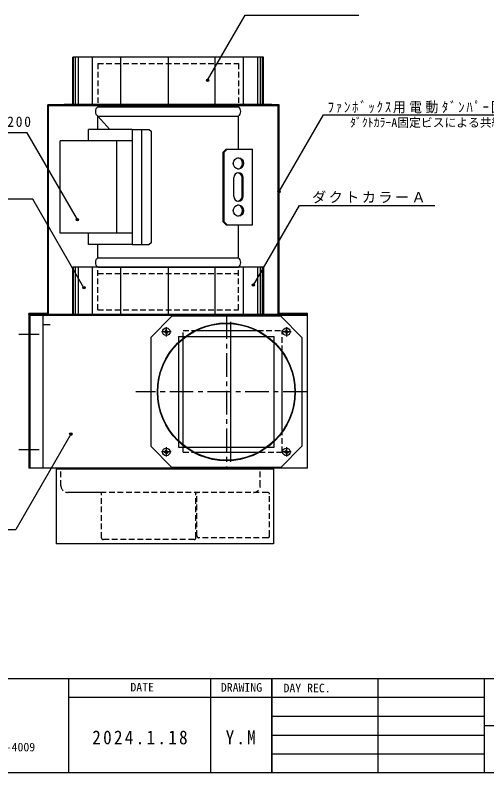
# Model space of a CAD drawing. Units: millimetres at full size, sheet at 1:5; details may follow other scales. Extents: x -3176 to 3044, y -1273 to 1617.
# Drawn here: x -2403 to -1903, y -1273 to -471 of the extents above; entities that cross this region are included whole.
import ezdxf
from ezdxf.enums import TextEntityAlignment as Align

# ---------------------------------------------------------------- set-up
doc = ezdxf.new("R2010")
doc.units = ezdxf.units.MM
doc.header["$LTSCALE"] = 5
doc.header["$PDMODE"] = 32
doc.header["$PDSIZE"] = 2.5
doc.linetypes.add('CHAIN1', pattern=[8, 5, -1, 1, -1])
doc.linetypes.add('DASHED1', pattern=[1.8, 1.2, -0.6])
doc.layers.add('0-0', color=7, linetype='Continuous')
doc.layers.add('F-0', color=2, linetype='Continuous')
doc.styles.add('ＭＳ ゴシック', font='')
doc.styles.get('ＭＳ ゴシック').set_extended_font_data('MS Gothic')

msp = doc.modelspace()

# ---------------------------------------------------------------- linework, layer by layer
at = {"layer": '0-0', "color": 4}
for p, q in [((-2199.079, -539.833), (-2159.216, -470.788)), ((-2159.216, -470.788), (-2038.96, -470.788)), ((-2341.852, -565.349), (-2341.852, -515.349)), ((-2341.752, -565.349), (-2341.752, -515.349)), ((-2341.552, -565.349), (-2341.552, -515.349)), ((-2340.952, -565.349), (-2340.952, -515.349)), ((-2338.952, -565.349), (-2338.952, -515.349)), ((-2335.952, -565.349), (-2335.952, -515.349)), ((-2320.952, -565.349), (-2320.952, -515.349)), ((-2290.952, -565.349), (-2290.952, -515.349)), ((-2240.952, -515.349), (-2240.952, -565.349)), ((-2190.952, -565.349), (-2190.952, -515.349)), ((-2160.952, -565.349), (-2160.952, -515.349)), ((-2145.952, -565.349), (-2145.952, -515.349)), ((-2142.952, -565.349), (-2142.952, -515.349)), ((-2140.952, -565.349), (-2140.952, -515.349)), ((-2140.352, -565.349), (-2140.352, -515.349)), ((-2140.152, -565.349), (-2140.152, -515.349)), ((-2140.052, -565.349), (-2140.052, -515.349)), ((-2123.384, -657.763), (-2076.323, -576.251)), ((-2076.323, -576.251), (-1846.728, -576.251)), ((-2390.112, -595.479), (-2598.6, -595.479)), ((-2337.017, -687.443), (-2390.112, -595.479)), ((-2384.332, -665.695), (-2636.352, -665.695)), ((-2330.124, -759.586), (-2384.332, -665.695)), ((-2341.852, -787.849), (-2341.852, -737.849)), ((-2341.752, -787.849), (-2341.752, -737.849)), ((-2341.552, -787.849), (-2341.552, -737.849)), ((-2340.952, -787.849), (-2340.952, -737.849)), ((-2338.952, -787.849), (-2338.952, -737.849)), ((-2335.952, -787.849), (-2335.952, -737.849)), ((-2320.952, -787.849), (-2320.952, -737.849)), ((-2290.952, -787.849), (-2290.952, -737.849)), ((-2240.952, -737.849), (-2240.952, -787.849)), ((-2190.952, -787.849), (-2190.952, -737.849)), ((-2160.952, -787.849), (-2160.952, -737.849)), ((-2145.952, -787.849), (-2145.952, -737.849)), ((-2142.952, -787.849), (-2142.952, -737.849)), ((-2140.952, -787.849), (-2140.952, -737.849)), ((-2140.352, -787.849), (-2140.352, -737.849)), ((-2140.152, -787.849), (-2140.152, -737.849)), ((-2140.052, -787.849), (-2140.052, -737.849)), ((-2343.91, -914.672), (-2402.148, -1015.543)), ((-2608.099, -1015.543), (-2402.148, -1015.543))]:
    msp.add_line(p, q, dxfattribs=at)
at = {"layer": '0-0'}
for p, q in [((-2341.952, -565.349), (-2341.952, -515.349)), ((-2368.452, -786.849), (-2368.452, -565.849)), ((-2367.452, -787.849), (-2367.452, -566.849)), ((-2124.452, -566.849), (-2367.452, -566.849)), ((-2350.952, -565.849), (-2350.952, -565.349)), ((-2130.952, -565.349), (-2350.952, -565.349)), ((-2315.452, -567.849), (-2166.452, -567.849)), ((-2315.452, -567.849), (-2166.452, -567.849)), ((-2130.952, -565.849), (-2130.952, -565.349)), ((-2124.452, -787.849), (-2124.452, -566.849)), ((-2315.452, -577.849), (-2166.452, -577.849)), ((-2315.452, -577.849), (-2166.452, -577.849)), ((-2302.486, -591.849), (-2315.452, -577.849)), ((-2315.452, -591.849), (-2315.452, -577.849)), ((-2166.452, -612.849), (-2166.452, -577.849)), ((-2166.452, -612.849), (-2166.452, -577.849)), ((-2278.957, -591.849), (-2325.329, -591.849)), ((-2325.329, -603.849), (-2325.329, -591.849)), ((-2278.957, -591.849), (-2260.957, -591.849)), ((-2268.957, -591.849), (-2268.957, -634.849)), ((-2268.957, -591.849), (-2268.957, -713.849)), ((-2260.957, -591.849), (-2258.957, -593.849)), ((-2258.957, -593.849), (-2258.957, -711.849)), ((-2278.957, -603.849), (-2355.329, -603.849)), ((-2355.329, -701.849), (-2355.329, -603.849)), ((-2295.329, -701.849), (-2295.329, -603.849)), ((-2182.452, -689.849), (-2182.452, -615.849)), ((-2178.452, -612.849), (-2181.452, -615.849)), ((-2181.452, -689.849), (-2181.452, -615.849)), ((-2151.452, -692.849), (-2151.452, -612.849)), ((-2171.452, -662.849), (-2171.452, -642.849)), ((-2162.452, -662.849), (-2162.452, -642.849)), ((-2161.452, -662.849), (-2161.452, -642.849)), ((-2181.452, -689.849), (-2178.452, -692.849)), ((-2166.452, -727.849), (-2166.452, -692.849)), ((-2278.957, -701.849), (-2355.329, -701.849)), ((-2325.329, -713.849), (-2325.329, -701.849)), ((-2278.957, -713.849), (-2325.329, -713.849)), ((-2315.452, -727.849), (-2315.452, -713.849)), ((-2258.957, -711.849), (-2260.957, -713.849)), ((-2315.452, -727.849), (-2166.452, -727.849)), ((-2315.452, -727.849), (-2166.452, -727.849)), ((-2315.452, -737.849), (-2166.452, -737.849)), ((-2315.452, -737.849), (-2166.452, -737.849)), ((-2139.952, -737.849), (-2139.952, -787.849)), ((-2388.452, -787.849), (-2388.452, -786.849)), ((-2368.452, -786.849), (-2388.452, -786.849)), ((-2362.452, -788.849), (-2388.452, -788.849)), ((-2387.452, -788.849), (-2387.452, -950.849)), ((-2373.452, -788.849), (-2373.452, -950.849)), ((-2093.452, -788.849), (-2362.452, -788.849)), ((-2259.202, -812.17), (-2236.88, -789.849)), ((-2121.524, -789.849), (-2236.88, -789.849)), ((-2093.452, -786.849), (-2123.452, -786.849)), ((-2099.202, -812.17), (-2121.524, -789.849)), ((-2093.452, -787.849), (-2093.452, -786.849)), ((-2373.202, -798.349), (-2365.702, -798.349)), ((-2174.452, -943.849), (-2174.452, -795.849)), ((-2243.913, -805.732), (-2244.866, -805.746)), ((-2243.913, -806.686), (-2244.866, -806.672)), ((-2243.913, -805.732), (-2243.507, -805.543)), ((-2243.913, -806.686), (-2243.507, -806.875)), ((-2243.319, -805.138), (-2243.507, -805.543)), ((-2243.319, -807.28), (-2243.507, -806.875)), ((-2243.319, -805.138), (-2243.305, -804.184)), ((-2243.319, -807.28), (-2243.305, -808.234)), ((-2242.364, -805.138), (-2242.378, -804.184)), ((-2242.364, -807.28), (-2242.378, -808.234)), ((-2242.364, -805.138), (-2242.176, -805.543)), ((-2242.364, -807.28), (-2242.176, -806.875)), ((-2241.77, -805.732), (-2242.176, -805.543)), ((-2241.77, -806.686), (-2242.176, -806.875)), ((-2241.77, -805.732), (-2240.817, -805.746)), ((-2241.77, -806.686), (-2240.817, -806.672)), ((-2212.428, -804.849), (-2145.976, -804.849)), ((-2116.634, -805.732), (-2117.587, -805.746)), ((-2116.634, -806.686), (-2117.587, -806.672)), ((-2116.634, -805.732), (-2116.228, -805.543)), ((-2116.634, -806.686), (-2116.228, -806.875)), ((-2116.04, -805.138), (-2116.228, -805.543)), ((-2116.04, -807.28), (-2116.228, -806.875)), ((-2116.04, -805.138), (-2116.025, -804.184)), ((-2116.04, -807.28), (-2116.025, -808.234)), ((-2115.085, -805.138), (-2115.099, -804.184)), ((-2115.085, -807.28), (-2115.099, -808.234)), ((-2115.085, -805.138), (-2114.897, -805.543)), ((-2115.085, -807.28), (-2114.897, -806.875)), ((-2114.491, -805.732), (-2114.897, -805.543)), ((-2114.491, -806.686), (-2114.897, -806.875)), ((-2114.491, -805.732), (-2113.538, -805.746)), ((-2114.491, -806.686), (-2113.538, -806.672)), ((-2259.202, -812.17), (-2259.202, -927.527)), ((-2229.952, -811.349), (-2229.952, -928.349)), ((-2229.952, -811.349), (-2128.452, -811.349)), ((-2225.05, -926.655), (-2225.05, -813.042)), ((-2128.452, -928.349), (-2128.452, -811.349)), ((-2120.202, -912.837), (-2120.202, -826.86)), ((-2236.88, -949.849), (-2259.202, -927.527)), ((-2229.952, -928.349), (-2128.452, -928.349)), ((-2243.913, -933.011), (-2244.866, -933.025)), ((-2243.913, -933.966), (-2244.866, -933.951)), ((-2243.913, -933.011), (-2243.507, -932.823)), ((-2243.913, -933.966), (-2243.507, -934.154)), ((-2243.319, -932.417), (-2243.507, -932.823)), ((-2243.319, -934.56), (-2243.507, -934.154)), ((-2243.319, -932.417), (-2243.305, -931.464)), ((-2243.319, -934.56), (-2243.305, -935.513)), ((-2242.364, -932.417), (-2242.378, -931.464)), ((-2242.364, -934.56), (-2242.378, -935.513)), ((-2242.364, -932.417), (-2242.176, -932.823)), ((-2242.364, -934.56), (-2242.176, -934.154)), ((-2241.77, -933.011), (-2242.176, -932.823)), ((-2241.77, -933.966), (-2242.176, -934.154)), ((-2241.77, -933.011), (-2240.817, -933.025)), ((-2241.77, -933.966), (-2240.817, -933.951)), ((-2214.316, -933.849), (-2144.088, -933.849)), ((-2116.634, -933.011), (-2117.587, -933.025)), ((-2116.634, -933.966), (-2117.587, -933.951)), ((-2116.634, -933.011), (-2116.228, -932.823)), ((-2116.634, -933.966), (-2116.228, -934.154)), ((-2116.04, -932.417), (-2116.228, -932.823)), ((-2116.04, -934.56), (-2116.228, -934.154)), ((-2116.04, -932.417), (-2116.025, -931.464)), ((-2116.04, -934.56), (-2116.025, -935.513)), ((-2115.085, -932.417), (-2115.099, -931.464)), ((-2115.085, -934.56), (-2115.099, -935.513)), ((-2115.085, -932.417), (-2114.897, -932.823)), ((-2115.085, -934.56), (-2114.897, -934.154)), ((-2114.491, -933.011), (-2114.897, -932.823)), ((-2114.491, -933.966), (-2114.897, -934.154)), ((-2114.491, -933.011), (-2113.538, -933.025)), ((-2114.491, -933.966), (-2113.538, -933.951)), ((-2128.452, -950.849), (-2388.452, -950.849)), ((-2359.452, -950.849), (-2359.452, -1030.849)), ((-2129.452, -951.849), (-2359.452, -951.849)), ((-2121.524, -949.849), (-2236.88, -949.849)), ((-2093.452, -950.849), (-2128.452, -950.849))]:
    msp.add_line(p, q, dxfattribs=at)
at = {"layer": '0-0', "linetype": 'DASHED1'}
for p, q in [((-2315.452, -521.849), (-2166.452, -521.849)), ((-2315.452, -521.849), (-2315.452, -567.849)), ((-2166.452, -521.849), (-2166.452, -567.849)), ((-2315.452, -782.849), (-2315.452, -737.849)), ((-2166.452, -782.849), (-2166.452, -737.849)), ((-2315.452, -744.349), (-2166.452, -744.349)), ((-2315.452, -782.849), (-2166.452, -782.849)), ((-2315.452, -782.849), (-2166.452, -782.849)), ((-2225.05, -804.849), (-2212.428, -804.849)), ((-2225.05, -813.042), (-2225.05, -804.849)), ((-2145.976, -804.849), (-2120.202, -804.849)), ((-2120.202, -826.86), (-2120.202, -804.849)), ((-2225.05, -933.849), (-2225.05, -926.655)), ((-2225.05, -933.849), (-2214.316, -933.849)), ((-2354.452, -969.349), (-2354.452, -950.849)), ((-2354.452, -969.349), (-2354.452, -950.849)), ((-2143.452, -969.349), (-2143.452, -950.849)), ((-2143.452, -969.349), (-2143.452, -950.849)), ((-2135.452, -976.349), (-2347.452, -976.349)), ((-2311.452, -976.349), (-2347.452, -976.349)), ((-2311.452, -1024.349), (-2311.452, -976.349)), ((-2311.452, -1024.349), (-2311.452, -976.349)), ((-2211.452, -1024.349), (-2211.452, -976.349)), ((-2211.452, -1024.349), (-2211.452, -976.349)), ((-2210.452, -976.349), (-2211.452, -976.349)), ((-2210.452, -1022.349), (-2210.452, -976.349)), ((-2210.452, -1022.349), (-2210.452, -976.349)), ((-2135.452, -976.349), (-2150.452, -976.349)), ((-2133.452, -1022.349), (-2133.452, -978.349)), ((-2133.452, -1022.349), (-2133.452, -978.349)), ((-2213.452, -1026.349), (-2309.452, -1026.349)), ((-2213.452, -1026.349), (-2309.452, -1026.349)), ((-2135.452, -1024.349), (-2208.452, -1024.349)), ((-2135.452, -1024.349), (-2208.452, -1024.349))]:
    msp.add_line(p, q, dxfattribs=at)
at = {"layer": '0-0', "color": 4, "linetype": 'CHAIN1'}
for p, q in [((-2179.202, -788.849), (-2179.202, -951.849)), ((-2242.842, -801.209), (-2242.842, -811.209)), ((-2115.562, -801.209), (-2115.562, -811.209)), ((-2398.852, -808.849), (-2377.352, -808.849)), ((-2237.842, -806.209), (-2247.842, -806.209)), ((-2110.562, -806.209), (-2120.562, -806.209)), ((-2094.202, -869.849), (-2275.185, -869.849)), ((-2398.852, -930.849), (-2377.352, -930.849)), ((-2242.842, -928.488), (-2242.842, -938.488)), ((-2115.562, -928.488), (-2115.562, -938.488)), ((-2237.842, -933.488), (-2247.842, -933.488)), ((-2110.562, -933.488), (-2120.562, -933.488))]:
    msp.add_line(p, q, dxfattribs=at)
at = {"layer": '0-0'}
for points in [[(-2139.952, -565.349), (-2139.952, -515.349), (-2341.952, -515.349)], [(-2123.452, -786.849), (-2123.452, -565.849), (-2368.452, -565.849)], [(-2278.957, -591.849), (-2278.957, -713.849), (-2260.957, -713.849)], [(-2181.452, -615.849), (-2182.452, -615.849), (-2179.452, -612.849), (-2151.452, -612.849)], [(-2181.452, -689.849), (-2182.452, -689.849), (-2179.452, -692.849), (-2151.452, -692.849)], [(-2139.952, -737.849), (-2341.952, -737.849), (-2341.952, -787.849)], [(-2093.452, -950.849), (-2093.452, -787.849), (-2388.452, -787.849), (-2388.452, -950.849)], [(-2099.202, -812.17), (-2099.202, -927.527), (-2121.524, -949.849)], [(-2129.452, -950.849), (-2129.452, -1030.849), (-2359.452, -1030.849)]]:
    msp.add_lwpolyline(points, dxfattribs=at)
at = {"layer": '0-0', "color": 4}
msp.add_lwpolyline([(-2150.543, -756.685), (-2101.909, -672.448), (-1958.466, -672.448)], dxfattribs=at)
at = {"layer": '0-0', "linetype": 'DASHED1'}
msp.add_lwpolyline([(-2144.088, -933.849), (-2120.202, -933.849), (-2120.202, -912.837)], dxfattribs=at)
at = {"layer": '0-0'}
for centre, radius in [((-2179.202, -869.849), 73), ((-2179.202, -869.849), 72.5), ((-2242.842, -806.209), 4), ((-2115.562, -806.209), 4), ((-2242.842, -933.488), 4), ((-2115.562, -933.488), 4)]:
    msp.add_circle(centre, radius, dxfattribs=at)
for centre, radius, start, end in [((-2311.702, -572.849), 6.25, 126.8699, 233.1301), ((-2311.702, -572.849), 6.25, 126.8699, 233.1301), ((-2170.202, -572.849), 6.25, 306.8699, 53.1301), ((-2170.202, -572.849), 6.25, 306.8699, 53.1301), ((-2166.452, -642.849), 5, 90, 180), ((-2167.452, -642.849), 5, 0, 84.26083), ((-2166.452, -642.849), 5, 0, 90), ((-2166.452, -662.849), 5, 180, 270), ((-2167.452, -662.849), 5, 275.73917, 0), ((-2166.452, -662.849), 5, 270, 0), ((-2311.702, -732.849), 6.25, 126.8699, 233.1301), ((-2311.702, -732.849), 6.25, 126.8699, 233.1301), ((-2170.202, -732.849), 6.25, 306.8699, 53.1301), ((-2170.202, -732.849), 6.25, 306.8699, 53.1301), ((-2242.842, -806.209), 2.077, 167.11887, 192.88112), ((-2242.842, -806.209), 2.077, 77.11887, 102.88112), ((-2242.842, -806.209), 2.077, 257.11887, 282.88112), ((-2242.842, -806.209), 2.077, 347.11887, 12.88112), ((-2115.562, -806.209), 2.077, 167.11887, 192.88112), ((-2115.562, -806.209), 2.077, 77.11887, 102.88112), ((-2115.562, -806.209), 2.077, 257.11887, 282.88112), ((-2115.562, -806.209), 2.077, 347.11887, 12.88112), ((-2242.842, -933.488), 2.077, 167.11887, 192.88112), ((-2242.842, -933.488), 2.077, 77.11887, 102.88112), ((-2242.842, -933.488), 2.077, 257.11887, 282.88112), ((-2242.842, -933.488), 2.077, 347.11887, 12.88112), ((-2115.562, -933.488), 2.077, 167.11887, 192.88112), ((-2115.562, -933.488), 2.077, 77.11887, 102.88112), ((-2115.562, -933.488), 2.077, 257.11887, 282.88112), ((-2115.562, -933.488), 2.077, 347.11887, 12.88112)]:
    msp.add_arc(centre, radius, start, end, dxfattribs=at)
at = {"layer": '0-0', "linetype": 'DASHED1'}
for centre, radius, start, end in [((-2347.452, -969.349), 7, 180, 270), ((-2347.452, -969.349), 7, 180, 270), ((-2150.452, -969.349), 7, 270, 360), ((-2150.452, -969.349), 7, 270, 360), ((-2135.452, -978.349), 2, 0, 90), ((-2135.452, -978.349), 2, 0, 90), ((-2309.452, -1024.349), 2, 180, 270), ((-2309.452, -1024.349), 2, 180, 270), ((-2213.452, -1024.349), 2, 270, 0), ((-2213.452, -1024.349), 2, 270, 0), ((-2208.452, -1022.349), 2, 180, 270), ((-2208.452, -1022.349), 2, 180, 270), ((-2135.452, -1022.349), 2, 270, 0), ((-2135.452, -1022.349), 2, 270, 0)]:
    msp.add_arc(centre, radius, start, end, dxfattribs=at)
at = {"layer": '0-0'}
for centre in [(-2166.452, -627.849), (-2166.452, -677.849)]:
    msp.add_ellipse(centre, major_axis=(0, 6), ratio=0.9, dxfattribs=at)
for centre in [(-2167.452, -627.849), (-2167.452, -677.849)]:
    msp.add_ellipse(centre, major_axis=(0, 6), ratio=0.9, start_param=3.2343181, end_param=6.1904599, dxfattribs=at)
at = {"layer": '0-0', "color": 5}
for p in [(-2199.079, -539.833), (-2123.384, -657.763), (-2337.017, -687.443), (-2330.124, -759.586), (-2150.543, -756.685), (-2343.91, -914.672)]:
    msp.add_point(p, dxfattribs=at)
at = {"layer": 'F-0', "color": 5}
for p, q in [((-3176.175, -1173.477), (-1156.175, -1173.477)), ((-1156.175, -1273.477), (-3176.175, -1273.477))]:
    msp.add_line(p, q, dxfattribs=at)
at = {"layer": 'F-0'}
for p, q in [((-2346.175, -1273.477), (-2346.175, -1173.477)), ((-2346.175, -1273.477), (-2346.175, -1173.477)), ((-2196.175, -1173.477), (-2196.175, -1273.477)), ((-2131.175, -1273.477), (-2131.175, -1173.477)), ((-1906.175, -1173.477), (-1906.175, -1273.477)), ((-2346.175, -1193.477), (-2131.175, -1193.477)), ((-2131.175, -1193.477), (-1906.175, -1193.477)), ((-2131.175, -1213.477), (-1906.175, -1213.477)), ((-1906.175, -1223.477), (-1156.175, -1223.477)), ((-2131.175, -1233.477), (-1906.175, -1233.477)), ((-2131.175, -1253.477), (-1906.175, -1253.477))]:
    msp.add_line(p, q, dxfattribs=at)
at = {"layer": 'F-0', "color": 7}
for p, q in [((-2131.175, -1173.477), (-2131.175, -1273.477)), ((-2018.675, -1173.477), (-2018.675, -1273.477))]:
    msp.add_line(p, q, dxfattribs=at)

# ---------------------------------------------------------------- texts
at = {"layer": '0-0', "color": 4, "style": 'ＭＳ ゴシック'}
msp.add_text('ﾀﾞｸﾄｶﾗｰA固定ビスによる共締め', height=9.164, dxfattribs=at).set_placement((-2048.249, -591.949), align=Align.BOTTOM_LEFT)
at = {"layer": '0-0', "char_height": 11, "attachment_point": 7, "style": 'ＭＳ ゴシック'}
for s, insert in [('\\T1.28;\\W0.9;ﾌｧﾝﾎﾞｯｸｽ用電動ﾀﾞﾝﾊﾟｰ固定板', (-2071.987, -574.886)), ('\\T1.27;\\W0.95;電動ダンパー\\~MD-150/200', (-2592.143, -591.801)), ('\\T1.17;ダクトカラーＡ', (-2088.495, -670.164))]:
    msp.add_mtext(s, dxfattribs=dict(at, insert=insert))
at = {"layer": 'F-0', "color": 4, "style": 'ＭＳ ゴシック'}
for s, p in [('DATE', (-2280.838, -1190.04)), ('DRAWING', (-2185.019, -1190.315)), ('DAY REC.', (-2118.675, -1190.977)), ('TEL：053-401-4008  FAX：053-401-4009', (-2606.175, -1253.477))]:
    msp.add_text(s, height=9.164, dxfattribs=at).set_placement(p, align=Align.BOTTOM_LEFT)
at = {"layer": 'F-0', "color": 7, "char_height": 14.66, "attachment_point": 7, "style": 'ＭＳ ゴシック'}
for s, insert in [('\\T1.28;\\W0.9;2024.1.18', (-2321.175, -1243.477)), ('\\T1.27;\\W0.9;Y.M', (-2179.925, -1243.477))]:
    msp.add_mtext(s, dxfattribs=dict(at, insert=insert))

doc.saveas('drawing.dxf')
